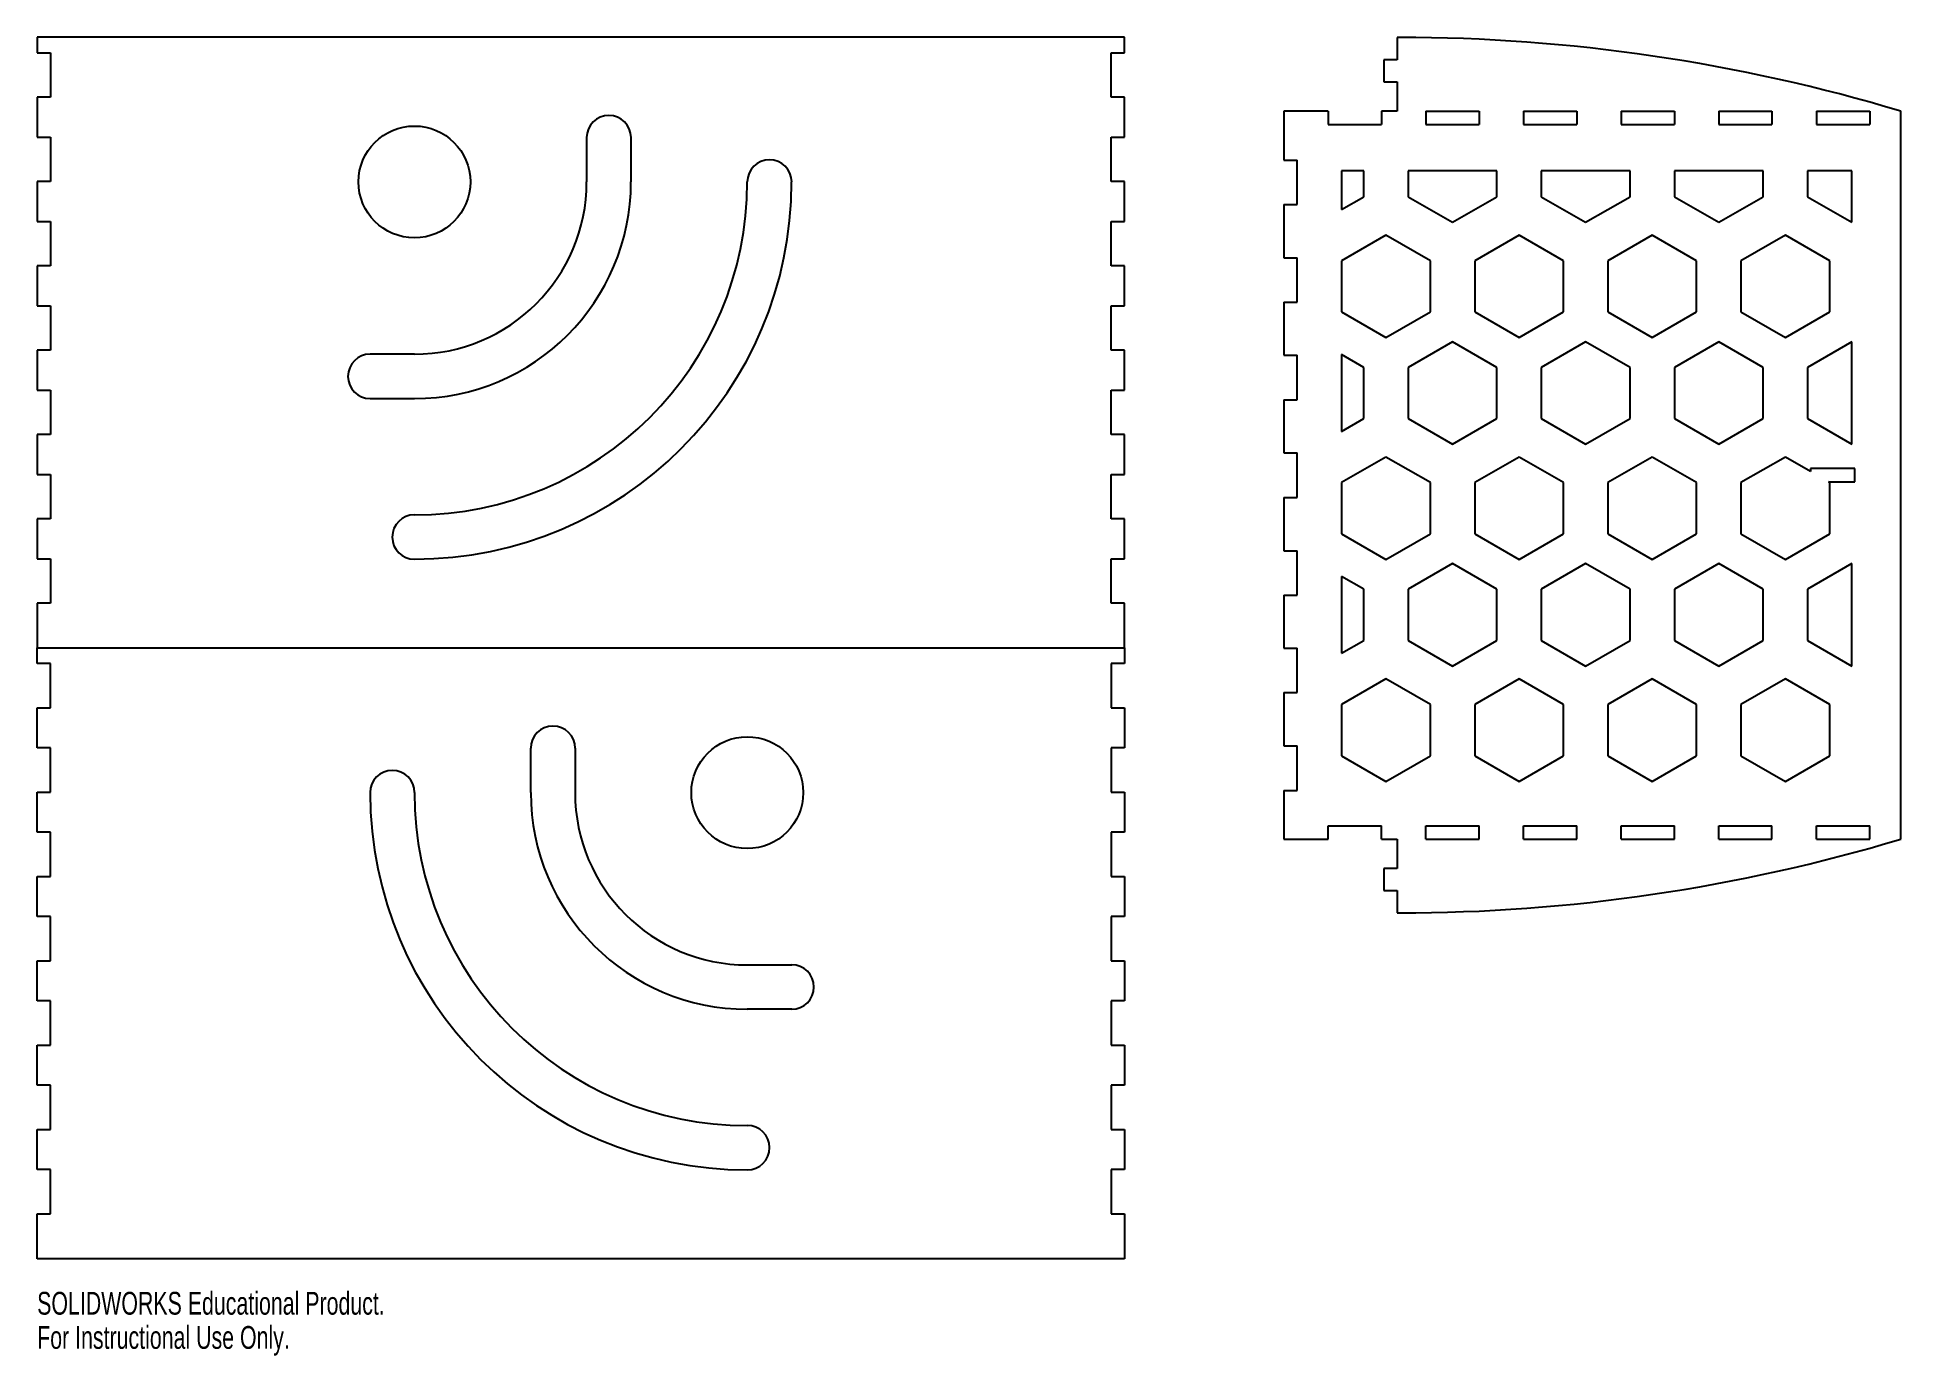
# Model space of a CAD drawing. Header units: inches. Extents: x 0 to 16.5, y 0 to 11.7.
import ezdxf

# ---------------------------------------------------------------- set-up
doc = ezdxf.new("R2010")
doc.units = ezdxf.units.IN
doc.header["$MEASUREMENT"] = 0
doc.styles.add('SLDTEXTSTYLE0', font='TXT', dxfattribs={"width": 0.7})

msp = doc.modelspace()

# ---------------------------------------------------------------- linework, layer by layer
at = {"color": 7, "linetype": 'Continuous', "lineweight": 25}
for p, q in [((9.647, 11.692), (0.001, 11.692)), ((0.001, 11.692), (0.001, 11.554)), ((9.647, 11.554), (9.647, 11.692)), ((12.065, 11.69), (12.065, 11.493)), ((12.089, 11.69), (12.065, 11.69)), ((0.001, 11.554), (0.119, 11.554)), ((0.119, 11.554), (0.119, 11.161)), ((9.528, 11.554), (9.647, 11.554)), ((9.528, 11.161), (9.528, 11.554)), ((11.947, 11.493), (11.947, 11.296)), ((12.065, 11.493), (11.947, 11.493)), ((11.947, 11.296), (12.065, 11.296)), ((12.065, 11.296), (12.065, 11.036)), ((0.001, 11.161), (0.001, 10.806)), ((0.119, 11.161), (0.001, 11.161)), ((9.647, 11.161), (9.528, 11.161)), ((9.647, 10.806), (9.647, 11.161)), ((11.454, 11.036), (11.061, 11.036)), ((11.061, 11.036), (11.061, 10.603)), ((11.454, 11.036), (11.454, 10.918)), ((11.454, 10.918), (11.927, 10.918)), ((11.927, 11.036), (11.927, 10.918)), ((12.065, 11.036), (11.927, 11.036)), ((12.321, 11.036), (12.793, 11.036)), ((12.321, 11.036), (12.321, 10.918)), ((12.321, 10.918), (12.793, 10.918)), ((12.793, 11.036), (12.793, 10.918)), ((13.187, 11.036), (13.659, 11.036)), ((13.187, 11.036), (13.187, 10.918)), ((13.187, 10.918), (13.659, 10.918)), ((13.659, 11.036), (13.659, 10.918)), ((14.053, 11.036), (14.525, 11.036)), ((14.053, 11.036), (14.053, 10.918)), ((14.053, 10.918), (14.525, 10.918)), ((14.525, 11.036), (14.525, 10.918)), ((14.919, 11.036), (15.391, 11.036)), ((14.919, 11.036), (14.919, 10.918)), ((14.919, 10.918), (15.391, 10.918)), ((15.391, 11.036), (15.391, 10.918)), ((15.785, 11.036), (16.258, 11.036)), ((15.785, 11.036), (15.785, 10.918)), ((15.785, 10.918), (16.258, 10.918)), ((16.258, 11.036), (16.258, 10.918)), ((16.533, 4.579), (16.533, 11.036)), ((0.001, 10.806), (0.119, 10.806)), ((0.119, 10.806), (0.119, 10.412)), ((4.875, 10.802), (4.875, 10.409)), ((5.269, 10.409), (5.269, 10.802)), ((9.528, 10.806), (9.647, 10.806)), ((9.528, 10.412), (9.528, 10.806)), ((11.061, 10.603), (11.179, 10.603)), ((11.179, 10.209), (11.179, 10.603)), ((11.573, 10.506), (11.573, 10.165)), ((11.769, 10.506), (11.573, 10.506)), ((11.769, 10.278), (11.769, 10.506)), ((12.951, 10.506), (12.163, 10.506)), ((12.163, 10.506), (12.163, 10.278)), ((12.951, 10.278), (12.951, 10.506)), ((14.132, 10.506), (13.344, 10.506)), ((13.344, 10.506), (13.344, 10.278)), ((14.132, 10.278), (14.132, 10.506)), ((15.313, 10.506), (14.525, 10.506)), ((14.525, 10.506), (14.525, 10.278)), ((15.313, 10.278), (15.313, 10.506)), ((16.1, 10.506), (15.706, 10.506)), ((15.706, 10.506), (15.706, 10.278)), ((16.1, 10.051), (16.1, 10.506)), ((0.001, 10.412), (0.001, 10.058)), ((0.119, 10.412), (0.001, 10.412)), ((9.647, 10.412), (9.528, 10.412)), ((9.647, 10.058), (9.647, 10.412)), ((11.573, 10.165), (11.769, 10.278)), ((12.163, 10.278), (12.557, 10.051)), ((12.557, 10.051), (12.951, 10.278)), ((13.344, 10.278), (13.738, 10.051)), ((13.738, 10.051), (14.132, 10.278)), ((14.525, 10.278), (14.919, 10.051)), ((14.919, 10.051), (15.313, 10.278)), ((15.706, 10.278), (16.1, 10.051)), ((11.061, 10.209), (11.179, 10.209)), ((11.061, 10.209), (11.061, 9.737)), ((0.001, 10.058), (0.119, 10.058)), ((0.119, 10.058), (0.119, 9.664)), ((9.528, 10.058), (9.647, 10.058)), ((9.528, 9.664), (9.528, 10.058)), ((11.966, 9.937), (11.573, 9.71)), ((12.36, 9.71), (11.966, 9.937)), ((13.147, 9.937), (12.754, 9.71)), ((13.541, 9.71), (13.147, 9.937)), ((14.328, 9.937), (13.935, 9.71)), ((14.722, 9.71), (14.328, 9.937)), ((15.51, 9.937), (15.116, 9.71)), ((15.903, 9.71), (15.51, 9.937)), ((0.001, 9.664), (0.001, 9.31)), ((0.119, 9.664), (0.001, 9.664)), ((9.647, 9.664), (9.528, 9.664)), ((9.647, 9.31), (9.647, 9.664)), ((11.061, 9.737), (11.179, 9.737)), ((11.179, 9.343), (11.179, 9.737)), ((11.573, 9.71), (11.573, 9.256)), ((12.36, 9.256), (12.36, 9.71)), ((12.754, 9.71), (12.754, 9.256)), ((13.541, 9.256), (13.541, 9.71)), ((13.935, 9.71), (13.935, 9.256)), ((14.722, 9.256), (14.722, 9.71)), ((15.116, 9.71), (15.116, 9.256)), ((15.903, 9.256), (15.903, 9.71)), ((0.001, 9.31), (0.119, 9.31)), ((0.119, 9.31), (0.119, 8.916)), ((9.528, 9.31), (9.647, 9.31)), ((9.528, 8.916), (9.528, 9.31)), ((11.061, 9.343), (11.179, 9.343)), ((11.061, 9.343), (11.061, 8.871)), ((11.573, 9.256), (11.966, 9.028)), ((11.966, 9.028), (12.36, 9.256)), ((12.754, 9.256), (13.147, 9.028)), ((13.147, 9.028), (13.541, 9.256)), ((13.935, 9.256), (14.328, 9.028)), ((14.328, 9.028), (14.722, 9.256)), ((15.116, 9.256), (15.51, 9.028)), ((15.51, 9.028), (15.903, 9.256)), ((12.557, 8.992), (12.163, 8.764)), ((12.951, 8.764), (12.557, 8.992)), ((13.738, 8.992), (13.344, 8.764)), ((14.132, 8.764), (13.738, 8.992)), ((14.919, 8.992), (14.525, 8.764)), ((15.313, 8.764), (14.919, 8.992)), ((16.1, 8.992), (15.706, 8.764)), ((16.1, 8.083), (16.1, 8.992)), ((0.001, 8.916), (0.001, 8.562)), ((0.119, 8.916), (0.001, 8.916)), ((3.347, 8.881), (2.954, 8.881)), ((9.647, 8.916), (9.528, 8.916)), ((9.647, 8.562), (9.647, 8.916)), ((11.061, 8.871), (11.179, 8.871)), ((11.179, 8.477), (11.179, 8.871)), ((11.769, 8.764), (11.573, 8.878)), ((11.573, 8.878), (11.573, 8.196)), ((11.769, 8.31), (11.769, 8.764)), ((12.163, 8.764), (12.163, 8.31)), ((12.951, 8.31), (12.951, 8.764)), ((13.344, 8.764), (13.344, 8.31)), ((14.132, 8.31), (14.132, 8.764)), ((14.525, 8.764), (14.525, 8.31)), ((15.313, 8.31), (15.313, 8.764)), ((15.706, 8.764), (15.706, 8.31)), ((0.001, 8.562), (0.119, 8.562)), ((0.119, 8.562), (0.119, 8.168)), ((2.954, 8.487), (3.347, 8.487)), ((9.528, 8.562), (9.647, 8.562)), ((9.528, 8.168), (9.528, 8.562)), ((11.061, 8.477), (11.179, 8.477)), ((11.061, 8.477), (11.061, 8.005)), ((11.573, 8.196), (11.769, 8.31)), ((12.163, 8.31), (12.557, 8.083)), ((12.557, 8.083), (12.951, 8.31)), ((13.344, 8.31), (13.738, 8.083)), ((13.738, 8.083), (14.132, 8.31)), ((14.525, 8.31), (14.919, 8.083)), ((14.919, 8.083), (15.313, 8.31)), ((15.706, 8.31), (16.1, 8.083)), ((0.001, 8.168), (0.001, 7.814)), ((0.119, 8.168), (0.001, 8.168)), ((9.647, 8.168), (9.528, 8.168)), ((9.647, 7.814), (9.647, 8.168)), ((11.061, 8.005), (11.179, 8.005)), ((11.179, 7.611), (11.179, 8.005)), ((11.966, 7.969), (11.573, 7.742)), ((12.36, 7.742), (11.966, 7.969)), ((13.147, 7.969), (12.754, 7.742)), ((13.541, 7.742), (13.147, 7.969)), ((14.328, 7.969), (13.935, 7.742)), ((14.722, 7.742), (14.328, 7.969)), ((15.51, 7.969), (15.116, 7.742)), ((15.734, 7.84), (15.51, 7.969)), ((0.001, 7.814), (0.119, 7.814)), ((0.119, 7.814), (0.119, 7.42)), ((9.528, 7.814), (9.647, 7.814)), ((9.528, 7.42), (9.528, 7.814)), ((16.127, 7.867), (15.734, 7.867)), ((15.734, 7.867), (15.734, 7.84)), ((16.127, 7.749), (16.127, 7.867)), ((11.061, 7.611), (11.179, 7.611)), ((11.061, 7.611), (11.061, 7.138)), ((11.573, 7.742), (11.573, 7.287)), ((12.36, 7.287), (12.36, 7.742)), ((12.754, 7.742), (12.754, 7.287)), ((13.541, 7.287), (13.541, 7.742)), ((13.935, 7.742), (13.935, 7.287)), ((14.722, 7.287), (14.722, 7.742)), ((15.116, 7.742), (15.116, 7.287)), ((15.903, 7.742), (15.891, 7.749)), ((15.891, 7.749), (16.127, 7.749)), ((15.903, 7.287), (15.903, 7.742)), ((0.001, 7.42), (0.001, 7.066)), ((0.119, 7.42), (0.001, 7.42)), ((9.647, 7.42), (9.528, 7.42)), ((9.647, 7.066), (9.647, 7.42)), ((11.573, 7.287), (11.966, 7.06)), ((11.966, 7.06), (12.36, 7.287)), ((12.754, 7.287), (13.147, 7.06)), ((13.147, 7.06), (13.541, 7.287)), ((13.935, 7.287), (14.328, 7.06)), ((14.328, 7.06), (14.722, 7.287)), ((15.116, 7.287), (15.51, 7.06)), ((15.51, 7.06), (15.903, 7.287)), ((11.061, 7.138), (11.179, 7.138)), ((11.179, 6.745), (11.179, 7.138)), ((0.001, 7.066), (0.119, 7.066)), ((0.119, 7.066), (0.119, 6.672)), ((9.528, 7.066), (9.647, 7.066)), ((9.528, 6.672), (9.528, 7.066)), ((12.557, 7.023), (12.163, 6.796)), ((12.951, 6.796), (12.557, 7.023)), ((13.738, 7.023), (13.344, 6.796)), ((14.132, 6.796), (13.738, 7.023)), ((14.919, 7.023), (14.525, 6.796)), ((15.313, 6.796), (14.919, 7.023)), ((16.1, 7.023), (15.706, 6.796)), ((16.1, 6.114), (16.1, 7.023)), ((11.769, 6.796), (11.573, 6.91)), ((11.573, 6.91), (11.573, 6.228)), ((11.769, 6.341), (11.769, 6.796)), ((12.163, 6.796), (12.163, 6.341)), ((12.951, 6.341), (12.951, 6.796)), ((13.344, 6.796), (13.344, 6.341)), ((14.132, 6.341), (14.132, 6.796)), ((14.525, 6.796), (14.525, 6.341)), ((15.313, 6.341), (15.313, 6.796)), ((15.706, 6.796), (15.706, 6.341)), ((0.001, 6.672), (0.001, 6.275)), ((0.119, 6.672), (0.001, 6.672)), ((9.647, 6.672), (9.528, 6.672)), ((9.647, 6.275), (9.647, 6.672)), ((11.061, 6.745), (11.179, 6.745)), ((11.061, 6.745), (11.061, 6.272)), ((11.573, 6.228), (11.769, 6.341)), ((12.163, 6.341), (12.557, 6.114)), ((12.557, 6.114), (12.951, 6.341)), ((13.344, 6.341), (13.738, 6.114)), ((13.738, 6.114), (14.132, 6.341)), ((14.525, 6.341), (14.919, 6.114)), ((14.919, 6.114), (15.313, 6.341)), ((15.706, 6.341), (16.1, 6.114)), ((0.001, 6.138), (0.001, 6.276)), ((0.001, 6.276), (9.647, 6.276)), ((0.001, 6.275), (9.647, 6.275)), ((0.119, 6.138), (0.001, 6.138)), ((0.119, 5.744), (0.119, 6.138)), ((9.647, 6.138), (9.528, 6.138)), ((9.528, 6.138), (9.528, 5.744)), ((9.647, 6.276), (9.647, 6.138)), ((11.061, 6.272), (11.179, 6.272)), ((11.179, 5.879), (11.179, 6.272)), ((11.966, 6), (11.573, 5.773)), ((12.36, 5.773), (11.966, 6)), ((13.147, 6), (12.754, 5.773)), ((13.541, 5.773), (13.147, 6)), ((14.328, 6), (13.935, 5.773)), ((14.722, 5.773), (14.328, 6)), ((15.51, 6), (15.116, 5.773)), ((15.903, 5.773), (15.51, 6)), ((11.061, 5.879), (11.179, 5.879)), ((11.061, 5.879), (11.061, 5.406)), ((0.001, 5.39), (0.001, 5.744)), ((0.001, 5.744), (0.119, 5.744)), ((9.528, 5.744), (9.647, 5.744)), ((9.647, 5.744), (9.647, 5.39)), ((11.573, 5.773), (11.573, 5.319)), ((12.36, 5.319), (12.36, 5.773)), ((12.754, 5.773), (12.754, 5.319)), ((13.541, 5.319), (13.541, 5.773)), ((13.935, 5.773), (13.935, 5.319)), ((14.722, 5.319), (14.722, 5.773)), ((15.116, 5.773), (15.116, 5.319)), ((15.903, 5.319), (15.903, 5.773)), ((0.119, 5.39), (0.001, 5.39)), ((0.119, 4.996), (0.119, 5.39)), ((4.379, 4.992), (4.379, 5.386)), ((4.773, 5.386), (4.773, 4.992)), ((9.647, 5.39), (9.528, 5.39)), ((9.528, 5.39), (9.528, 4.996)), ((11.061, 5.406), (11.179, 5.406)), ((11.179, 5.012), (11.179, 5.406)), ((11.573, 5.319), (11.966, 5.091)), ((11.966, 5.091), (12.36, 5.319)), ((12.754, 5.319), (13.147, 5.091)), ((13.147, 5.091), (13.541, 5.319)), ((13.935, 5.319), (14.328, 5.091)), ((14.328, 5.091), (14.722, 5.319)), ((15.116, 5.319), (15.51, 5.091)), ((15.51, 5.091), (15.903, 5.319)), ((0.001, 4.642), (0.001, 4.996)), ((0.001, 4.996), (0.119, 4.996)), ((9.528, 4.996), (9.647, 4.996)), ((9.647, 4.996), (9.647, 4.642)), ((11.061, 5.012), (11.061, 4.579)), ((11.061, 5.012), (11.179, 5.012)), ((0.119, 4.642), (0.001, 4.642)), ((0.119, 4.248), (0.119, 4.642)), ((9.647, 4.642), (9.528, 4.642)), ((9.528, 4.642), (9.528, 4.248)), ((11.454, 4.698), (11.927, 4.698)), ((11.454, 4.579), (11.454, 4.698)), ((11.927, 4.579), (11.927, 4.698)), ((12.321, 4.698), (12.793, 4.698)), ((12.321, 4.579), (12.321, 4.698)), ((12.793, 4.579), (12.793, 4.698)), ((13.187, 4.698), (13.659, 4.698)), ((13.187, 4.579), (13.187, 4.698)), ((13.659, 4.579), (13.659, 4.698)), ((14.053, 4.698), (14.525, 4.698)), ((14.053, 4.579), (14.053, 4.698)), ((14.525, 4.579), (14.525, 4.698)), ((14.919, 4.698), (15.391, 4.698)), ((14.919, 4.579), (14.919, 4.698)), ((15.391, 4.579), (15.391, 4.698)), ((15.785, 4.698), (16.258, 4.698)), ((15.785, 4.579), (15.785, 4.698)), ((16.258, 4.579), (16.258, 4.698)), ((11.061, 4.579), (11.454, 4.579)), ((11.927, 4.579), (12.065, 4.579)), ((12.065, 4.579), (12.065, 4.32)), ((12.321, 4.579), (12.793, 4.579)), ((13.187, 4.579), (13.659, 4.579)), ((14.053, 4.579), (14.525, 4.579)), ((14.919, 4.579), (15.391, 4.579)), ((15.785, 4.579), (16.258, 4.579)), ((11.947, 4.32), (11.947, 4.123)), ((12.065, 4.32), (11.947, 4.32)), ((0.001, 3.894), (0.001, 4.248)), ((0.001, 4.248), (0.119, 4.248)), ((9.528, 4.248), (9.647, 4.248)), ((9.647, 4.248), (9.647, 3.894)), ((11.947, 4.123), (12.065, 4.123)), ((12.065, 4.123), (12.065, 3.926)), ((0.119, 3.894), (0.001, 3.894)), ((0.119, 3.5), (0.119, 3.894)), ((9.647, 3.894), (9.528, 3.894)), ((9.528, 3.894), (9.528, 3.5)), ((12.065, 3.926), (12.089, 3.926)), ((0.001, 3.146), (0.001, 3.5)), ((0.001, 3.5), (0.119, 3.5)), ((9.528, 3.5), (9.647, 3.5)), ((9.647, 3.5), (9.647, 3.146)), ((6.3, 3.465), (6.694, 3.465)), ((0.119, 3.146), (0.001, 3.146)), ((0.119, 2.752), (0.119, 3.146)), ((9.647, 3.146), (9.528, 3.146)), ((9.528, 3.146), (9.528, 2.752)), ((6.694, 3.071), (6.3, 3.071)), ((0.001, 2.398), (0.001, 2.752)), ((0.001, 2.752), (0.119, 2.752)), ((9.528, 2.752), (9.647, 2.752)), ((9.647, 2.752), (9.647, 2.398)), ((0.119, 2.398), (0.001, 2.398)), ((0.119, 2.004), (0.119, 2.398)), ((9.647, 2.398), (9.528, 2.398)), ((9.528, 2.398), (9.528, 2.004)), ((0.001, 1.65), (0.001, 2.004)), ((0.001, 2.004), (0.119, 2.004)), ((9.528, 2.004), (9.647, 2.004)), ((9.647, 2.004), (9.647, 1.65)), ((0.119, 1.65), (0.001, 1.65)), ((0.119, 1.256), (0.119, 1.65)), ((9.647, 1.65), (9.528, 1.65)), ((9.528, 1.65), (9.528, 1.256)), ((0.001, 0.858), (0.001, 1.256)), ((0.001, 1.256), (0.119, 1.256)), ((9.528, 1.256), (9.647, 1.256)), ((9.647, 1.256), (9.647, 0.858)), ((9.647, 0.858), (0.001, 0.858))]:
    msp.add_line(p, q, dxfattribs=at)
for centre in [(3.347, 10.409), (6.3, 4.992)]:
    msp.add_circle(centre, 0.496, dxfattribs=at)
for centre, radius, start, end in [((12.089, -3.746), 15.436, 73.2678, 90), ((5.072, 10.802), 0.197, 0, 180), ((6.497, 10.409), 0.197, 0, 180), ((3.347, 10.409), 1.921, 270, 0), ((3.347, 10.409), 1.528, 270, 0), ((3.347, 10.409), 3.346, 270, 0), ((3.347, 10.409), 2.953, 270, 0), ((2.954, 8.684), 0.197, 90, 270), ((3.347, 7.259), 0.197, 90, 270), ((4.576, 5.386), 0.197, 0, 180), ((3.151, 4.992), 0.197, 0, 180), ((6.3, 4.992), 3.346, 180, 270), ((6.3, 4.992), 2.953, 180, 270), ((6.3, 4.992), 1.921, 180, 270), ((6.3, 4.992), 1.528, 180, 270), ((12.089, 19.362), 15.436, 270, 286.7322), ((6.694, 3.268), 0.197, 270, 90), ((6.3, 1.843), 0.197, 270, 90)]:
    msp.add_arc(centre, radius, start, end, dxfattribs=at)

# ---------------------------------------------------------------- texts
at = {"color": 7, "linetype": 'Continuous', "char_height": 0.20229, "attachment_point": 1, "style": 'SLDTEXTSTYLE0'}
for s, insert in [('SOLIDWORKS Educational Product.', (0, 0.564)), ('For Instructional Use Only.', (0, 0.261))]:
    msp.add_mtext(s, dxfattribs=dict(at, insert=insert))

doc.saveas('drawing.dxf')
